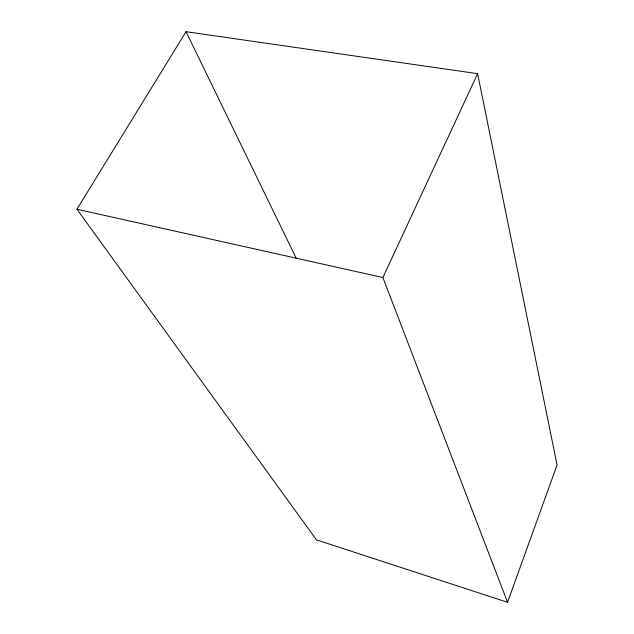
<?xml version="1.0" encoding="UTF-8"?>
<svg xmlns="http://www.w3.org/2000/svg" width="634" height="634" viewBox="0 0 634 634"><rect width="100%" height="100%" fill="white"/><g stroke="black" fill="none" stroke-linecap="round" stroke-linejoin="round"><path stroke-width="0.95" d="M507.549 602.3L557.072 464.976L477.608 73.671L186.024 31.7L76.928 209.236L316.477 539.875L507.549 602.3L382.881 277.526L477.608 73.671M76.928 209.236L382.881 277.526M186.024 31.7L296.395 258.585"/></g></svg>
